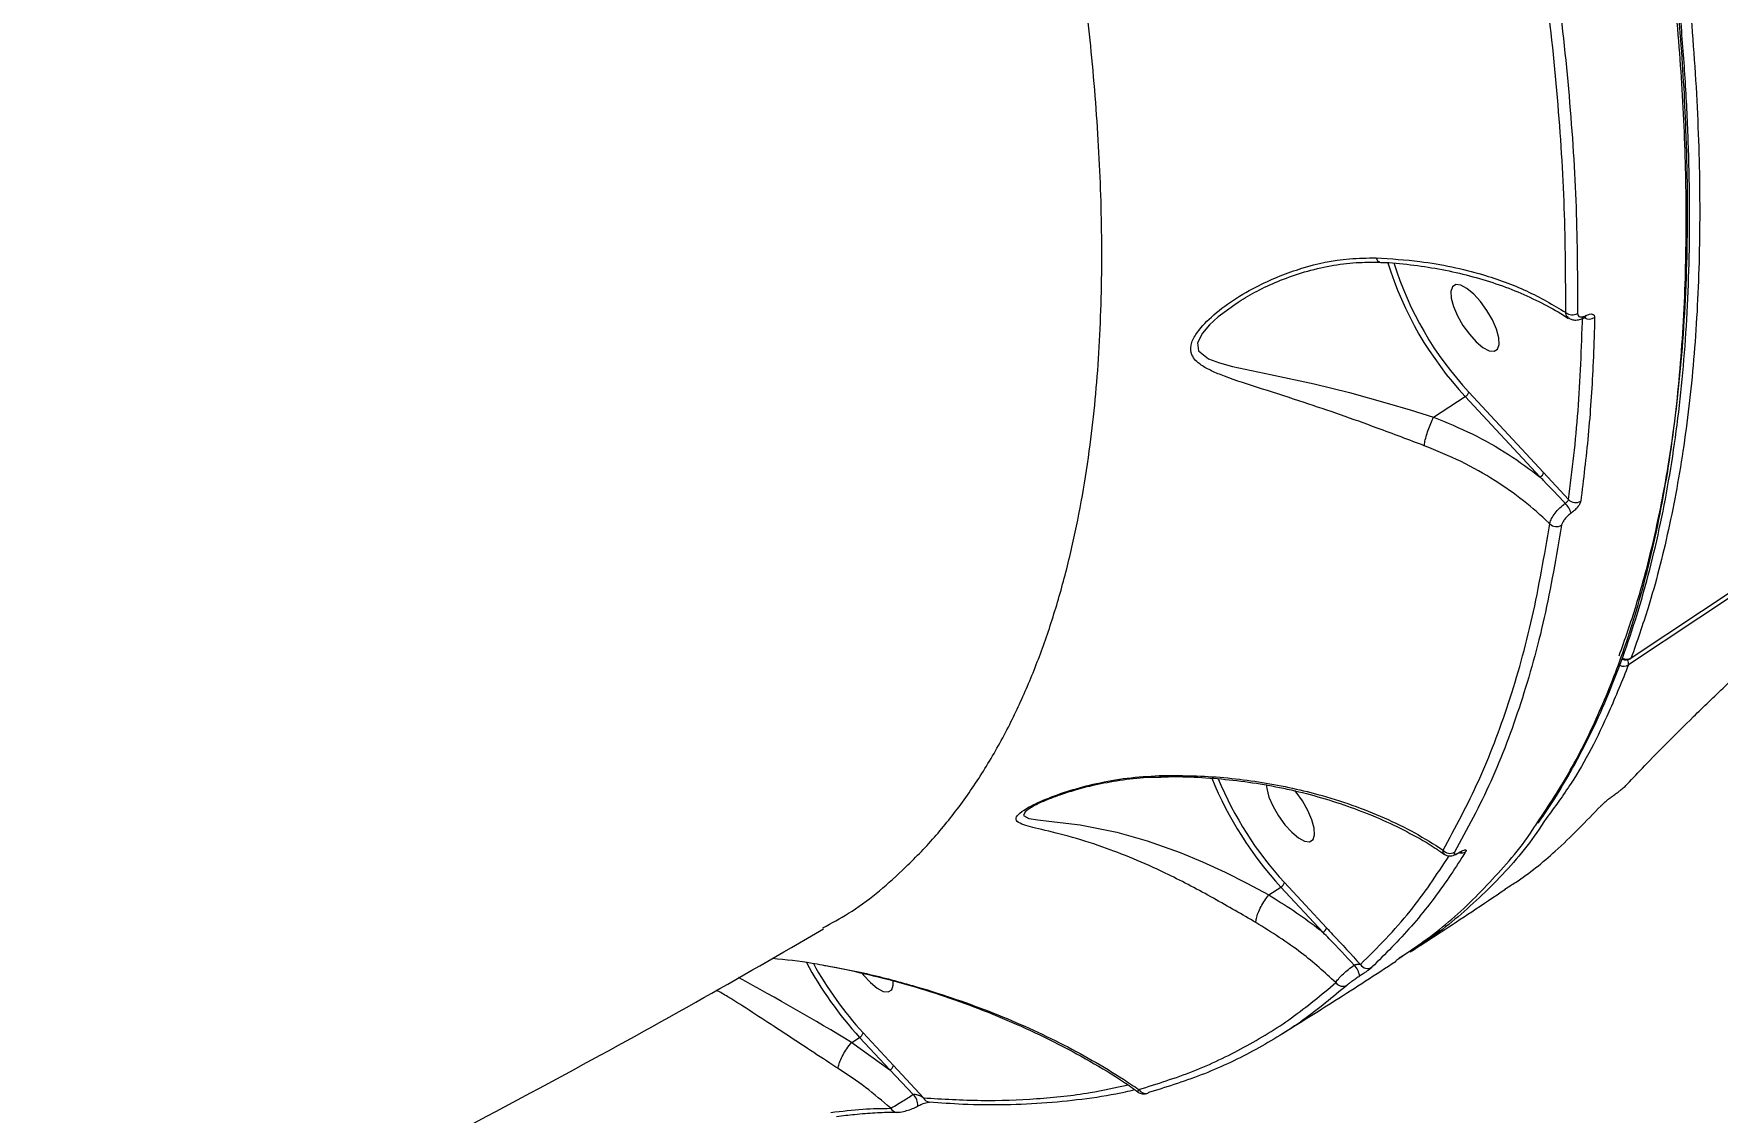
# Model space of a CAD drawing. Header units: millimetres. Extents: x -4688 to 6829, y -6350 to 4771.
# Drawn here: x 2204.8 to 2400.1, y 28.7 to 153.9 of the extents above; entities that cross this region are included whole.
import ezdxf

# ---------------------------------------------------------------- set-up
doc = ezdxf.new("R2010")
doc.units = ezdxf.units.MM
for name, color, linetype in [('DIKOM_ОБЪЕКТ', 7, 'Continuous'), ('DIKOM_РАЗМЕР_ЗОНА', 7, 'Continuous'), ('DIKOM_РАЗМЕР_ОБЪЕКТА', 7, 'Continuous')]:
    doc.layers.add(name, color=color, linetype=linetype)
doc.styles.add('style1', font='arial.ttf', dxfattribs={"width": 0.8})
doc.dimstyles.new('1-50', dxfattribs={"dimtxt": 300, "dimasz": 200, "dimexe": 100, "dimexo": 0, "dimgap": 100, "dimtad": 1, "dimtxsty": 'style1', "dimcen": 200, "dimclrd": 7, "dimclre": 7, "dimclrt": 7, "dimadec": 1, "dimazin": 2, "dimtfac": 1, "dimtmove": 0, "dimatfit": 2, "dimfxl": 0, "dimlwd": 25, "dimlwe": 18, "dimarcsym": 0})

# ---------------------------------------------------------------- blocks, each defined once
blk = doc.blocks.new('*D9')
at = {"layer": 'Defpoints', "color": 0, "transparency": 16777216}
for p in [(2285.35, 2926.08), (233.68, -3329.73), (5655.58, -3329.73)]:
    blk.add_point(p, dxfattribs=at)
at = {"layer": 'DIKOM_РАЗМЕР_ОБЪЕКТА', "color": 7, "lineweight": 18, "transparency": 16777216}
for p, q in [((2285.35, 2926.08), (5755.58, 2926.08)), ((233.68, -3329.73), (5755.58, -3329.73))]:
    blk.add_line(p, q, dxfattribs=at)
at = {"layer": 'DIKOM_РАЗМЕР_ОБЪЕКТА', "color": 7, "lineweight": 25, "transparency": 16777216}
blk.add_line((5655.58, 2726.08), (5655.58, -3129.73), dxfattribs=at)
at = {"layer": 'DIKOM_РАЗМЕР_ОБЪЕКТА', "color": 7, "transparency": 16777216}
for points in [[(5622.24, 2726.08), (5688.91, 2726.08), (5655.58, 2926.08)], [(5622.24, -3129.73), (5688.91, -3129.73), (5655.58, -3329.73)]]:
    blk.add_solid(points, dxfattribs=at)
at = {"layer": 'DIKOM_РАЗМЕР_ОБЪЕКТА', "color": 7, "transparency": 16777216, "insert": (5402.4, -130.27), "char_height": 300, "attachment_point": 5, "rotation": 90, "style": 'style1'}
blk.add_mtext('6250', dxfattribs=at)
blk = doc.blocks.new('*D10')
at = {"layer": 'Defpoints', "color": 0, "transparency": 16777216}
for p in [(2960.09, 4770.95), (741.18, -5330.34), (6729.08, -5330.34)]:
    blk.add_point(p, dxfattribs=at)
at = {"layer": 'DIKOM_РАЗМЕР_ЗОНА', "color": 7, "lineweight": 18, "transparency": 16777216}
for p, q in [((2960.09, 4770.95), (6829.08, 4770.95)), ((741.18, -5330.34), (6829.08, -5330.34))]:
    blk.add_line(p, q, dxfattribs=at)
at = {"layer": 'DIKOM_РАЗМЕР_ЗОНА', "color": 7, "lineweight": 25, "transparency": 16777216}
blk.add_line((6729.08, 4570.95), (6729.08, -5130.34), dxfattribs=at)
at = {"layer": 'DIKOM_РАЗМЕР_ЗОНА', "color": 7, "transparency": 16777216}
for points in [[(6695.74, 4570.95), (6762.41, 4570.95), (6729.08, 4770.95)], [(6695.74, -5130.34), (6762.41, -5130.34), (6729.08, -5330.34)]]:
    blk.add_solid(points, dxfattribs=at)
at = {"layer": 'DIKOM_РАЗМЕР_ЗОНА', "color": 7, "transparency": 16777216, "insert": (6475.9, -93.77), "char_height": 300, "attachment_point": 5, "rotation": 90, "style": 'style1'}
blk.add_mtext('10100', dxfattribs=at)
blk = doc.blocks.new('*D11')
at = {"layer": 'Defpoints', "color": 0, "transparency": 16777216}
for p in [(3703.08, 2652.76), (-3188.42, -47.63), (-3188.42, -4921.77)]:
    blk.add_point(p, dxfattribs=at)
at = {"layer": 'DIKOM_РАЗМЕР_ОБЪЕКТА', "color": 7, "lineweight": 18, "transparency": 16777216}
for p, q in [((3703.08, 2652.76), (3703.08, -5021.77)), ((-3188.42, -47.63), (-3188.42, -5021.77))]:
    blk.add_line(p, q, dxfattribs=at)
at = {"layer": 'DIKOM_РАЗМЕР_ОБЪЕКТА', "color": 7, "lineweight": 25, "transparency": 16777216}
blk.add_line((3503.08, -4921.77), (-2988.42, -4921.77), dxfattribs=at)
at = {"layer": 'DIKOM_РАЗМЕР_ОБЪЕКТА', "color": 7, "transparency": 16777216}
for points in [[(-2988.42, -4888.44), (-2988.42, -4955.11), (-3188.42, -4921.77)], [(3503.08, -4888.44), (3503.08, -4955.11), (3703.08, -4921.77)]]:
    blk.add_solid(points, dxfattribs=at)
at = {"layer": 'DIKOM_РАЗМЕР_ОБЪЕКТА', "color": 7, "transparency": 16777216, "insert": (4.08, -4668.6), "char_height": 300, "attachment_point": 5, "style": 'style1'}
blk.add_mtext('6900', dxfattribs=at)
blk = doc.blocks.new('*D12')
at = {"layer": 'Defpoints', "color": 0, "transparency": 16777216}
for p in [(4937.72, 2926.08), (-4688.42, -671.13), (4937.72, -6249.77)]:
    blk.add_point(p, dxfattribs=at)
at = {"layer": 'DIKOM_РАЗМЕР_ЗОНА', "color": 7, "lineweight": 18, "transparency": 16777216}
for p, q in [((4937.72, 2926.08), (4937.72, -6349.77)), ((-4688.42, -671.13), (-4688.42, -6349.77))]:
    blk.add_line(p, q, dxfattribs=at)
at = {"layer": 'DIKOM_РАЗМЕР_ЗОНА', "color": 7, "lineweight": 25, "transparency": 16777216}
blk.add_line((-4488.42, -6249.77), (4737.72, -6249.77), dxfattribs=at)
at = {"layer": 'DIKOM_РАЗМЕР_ЗОНА', "color": 7, "transparency": 16777216}
for points in [[(-4488.42, -6216.44), (-4488.42, -6283.11), (-4688.42, -6249.77)], [(4737.72, -6216.44), (4737.72, -6283.11), (4937.72, -6249.77)]]:
    blk.add_solid(points, dxfattribs=at)
at = {"layer": 'DIKOM_РАЗМЕР_ЗОНА', "color": 7, "transparency": 16777216, "insert": (124.65, -5996.6), "char_height": 300, "attachment_point": 5, "style": 'style1'}
blk.add_mtext('9650', dxfattribs=at)

msp = doc.modelspace()

# ---------------------------------------------------------------- linework, layer by layer
at = {"layer": 'DIKOM_ОБЪЕКТ', "color": 7, "linetype": 'Continuous', "lineweight": 15}
for p, q in [((2384.756, 120.931), (2384.746, 120.926)), ((2367.217, 109.358), (2370.896, 111.748)), ((2379.574, 102.42), (2370.896, 111.748)), ((2371.307, 112.272), (2379.984, 102.945)), ((2379.984, 102.945), (2382.885, 99.807)), ((2320.434, 64.019), (2320.33, 63.945)), ((2348.104, 53.945), (2349.496, 54.849)), ((2354.398, 49.58), (2349.496, 54.849)), ((2349.906, 55.374), (2354.809, 50.104)), ((2348.101, 53.942), (2348.104, 53.945)), ((2299.706, 36.817), (2300.617, 37.409)), ((2304.136, 33.627), (2300.617, 37.409)), ((2301.028, 37.934), (2304.547, 34.151)), ((2299.703, 36.815), (2299.706, 36.817)), ((2299.706, 36.817), (2304.136, 33.627)), ((2306.849, 30.789), (2304.136, 33.627)), ((2304.547, 34.151), (2308.028, 30.389)), ((2307.401, 29.454), (2307.393, 29.451))]:
    msp.add_line(p, q, dxfattribs=at)
at = {"layer": 'DIKOM_ОБЪЕКТ', "color": 7, "linetype": 'Continuous', "lineweight": 15, "flags": 128}
for points in [[(2390.139, 81.434), (2406.455, 92.264), (2422.545, 103.369), (2438.403, 114.745), (2454.023, 126.388), (2469.403, 138.295), (2484.537, 150.463), (2499.419, 162.887), (2514.047, 175.564), (2528.415, 188.491), (2542.52, 201.662), (2556.356, 215.075), (2569.92, 228.725), (2583.207, 242.608), (2596.214, 256.72), (2608.936, 271.056), (2621.37, 285.613)], [(2621.061, 284.792), (2608.627, 270.235), (2595.905, 255.899), (2582.898, 241.787), (2569.611, 227.904), (2556.047, 214.254), (2542.211, 200.841), (2528.107, 187.669), (2513.738, 174.743), (2499.111, 162.066), (2484.228, 149.641), (2469.094, 137.474), (2453.715, 125.567), (2438.094, 113.924), (2422.236, 102.548), (2406.147, 91.443), (2389.83, 80.613)], [(2370.371, 124.674), (2369.794, 124.741), (2369.398, 124.494), (2369.213, 123.954), (2369.254, 123.164), (2369.52, 122.19), (2369.987, 121.109), (2370.618, 120.008), (2371.363, 118.979), (2372.16, 118.102), (2372.945, 117.451), (2373.654, 117.077), (2374.231, 117.011), (2374.628, 117.258), (2374.813, 117.798), (2374.771, 118.587), (2374.506, 119.562), (2374.038, 120.643), (2373.407, 121.743), (2372.663, 122.773), (2371.866, 123.649), (2371.081, 124.3), (2370.371, 124.674)], [(2344.42, 122.589), (2342.219, 121.01), (2341.22, 120.097), (2340.39, 119.129), (2339.84, 118.004), (2339.958, 117.065), (2341.085, 116.144), (2342.374, 115.656), (2343.872, 115.253), (2348.307, 114.306), (2353.351, 113.217), (2357.46, 112.21), (2361.82, 111.005), (2364.499, 110.202), (2367.21, 109.353), (2367.212, 109.353), (2367.212, 109.353)], [(2390.078, 81.353), (2390.098, 81.368), (2390.139, 81.434)], [(2347.803, 66.728), (2347.854, 66.266), (2348.119, 65.291), (2348.587, 64.21), (2349.218, 63.11), (2349.962, 62.08), (2350.759, 61.204), (2351.544, 60.552), (2352.254, 60.178), (2352.83, 60.112), (2353.227, 60.359), (2353.412, 60.899), (2353.37, 61.688), (2353.105, 62.663), (2352.638, 63.744), (2352.006, 64.844), (2351.262, 65.874), (2351.116, 66.051)], [(2320.33, 63.945), (2319.826, 63.588), (2319.643, 63.14), (2320.258, 62.82), (2321.287, 62.65), (2322.585, 62.505), (2326.197, 62.048), (2330.456, 61.205), (2333.992, 60.218), (2337.826, 58.857), (2340.389, 57.788), (2343.039, 56.559), (2345.565, 55.289), (2348.1, 53.943), (2348.101, 53.942), (2348.101, 53.942)], [(2370.28, 58.915), (2370.236, 58.871), (2370.2, 58.847)], [(2300.939, 44.823), (2301.084, 44.64), (2301.88, 43.764), (2302.666, 43.113), (2303.375, 42.739), (2303.952, 42.672), (2304.348, 42.919), (2304.533, 43.459), (2304.535, 43.917)], [(2334.276, 31.037), (2334.119, 30.959), (2334.051, 30.937)], [(2304.885, 28.723), (2304.912, 28.722), (2304.945, 28.72)]]:
    msp.add_lwpolyline(points, dxfattribs=at)
at = {"layer": 'DIKOM_ОБЪЕКТ', "color": 7, "linetype": 'Continuous', "lineweight": 15}
for centre, radius, start, end in [((2400.457, 139.24), 40.369, 197.22215, 222.92282), ((2399.81, 138.839), 38.965, 197.25691, 222.98633), ((2383.303, 122.388), 1.158, 229.33854, 301.80182), ((2384.585, 121.195), 0.315, 302.97316, 354.22873), ((2385.283, 121.918), 1.169, 239.2193, 301.54897), ((2370.455, 112.516), 0.886, 299.86291, 344.03783), ((2379.133, 103.188), 0.886, 299.86311, 344.03717), ((2383.7, 100.567), 1.115, 222.98527, 301.27013), ((2380.395, 97.353), 2.909, 17.35988, 44.08847), ((2381.479, 97.782), 1.115, 225.23926, 301.08525), ((2389.283, 81.501), 1.043, 242.74137, 301.61059), ((2389.533, 82.191), 1, 241.89881, 303.05726), ((2389.591, 82.326), 1.046, 241.73796, 301.59764), ((2388.87, 80.755), 0.97, 351.6125, 28.00321), ((2380.582, 83.429), 42.227, 202.18046, 222.59504), ((2380.289, 83.242), 41.228, 202.56888, 222.52875), ((2369.13, 59.789), 1.036, 218.37029, 300.19724), ((2370.418, 59.768), 0.967, 258.77081, 301.66295), ((2349.055, 55.617), 0.886, 299.86291, 344.03783), ((2353.957, 50.348), 0.886, 299.86311, 344.03717), ((2332.651, 66.645), 43.369, 208.26147, 222.38516), ((2331.965, 66.187), 41.897, 208.83119, 222.40351), ((2356.303, 44.153), 2.363, 8.75261, 43.99652), ((2359.567, 46.401), 0.994, 212.72005, 300.12488), ((2124.499, -253.129), 338.768, 58.85679, 61.41381), ((2356.683, 44.325), 0.988, 214.92534, 300.11962), ((2300.176, 38.178), 0.886, 299.86291, 344.03783), ((2303.695, 34.395), 0.886, 299.86311, 344.03717), ((2333.822, 31.846), 0.938, 211.52837, 284.16726), ((2305.412, 29.414), 1.989, 1.16576, 43.73952), ((2308.815, 30.769), 0.874, 205.77565, 263.32125), ((2304.982, 29.565), 0.847, 207.38317, 263.42461)]:
    msp.add_arc(centre, radius, start, end, dxfattribs=at)
for points, knots in [([(2065.159, 707.258), (2067.922, 705.148), (2074.189, 700.363), (2084.092, 692.353), (2094.849, 683.244), (2105.731, 673.586), (2116.709, 663.411), (2126.866, 653.593), (2136.149, 644.298), (2144.552, 635.634), (2152.957, 626.714), (2162.173, 616.657), (2172.188, 605.379), (2182.978, 592.803), (2194.195, 579.275), (2205.797, 564.775), (2217.319, 549.823), (2228.279, 535.089), (2237.816, 521.834), (2247.111, 508.532), (2256.17, 495.188), (2265.773, 480.569), (2275.597, 465.106), (2285.578, 448.815), (2295.296, 432.314), (2304.358, 416.318), (2312.09, 402.146), (2319.49, 388.11), (2326.567, 374.209), (2333.902, 359.195), (2340.928, 344.174), (2347.622, 329.188), (2353.976, 314.244), (2359.971, 299.375), (2365.588, 284.611), (2370.746, 270.168), (2375.442, 256.08), (2379.682, 242.364), (2383.517, 228.852), (2386.931, 215.585), (2389.67, 203.648), (2391.836, 193.014), (2393.534, 183.604), (2394.969, 174.402), (2396.335, 163.915), (2397.449, 152.325), (2398.094, 139.847), (2398.129, 127.936), (2397.544, 116.619), (2396.349, 106.029), (2394.551, 96.207), (2392.461, 88.059), (2390.811, 83.351), (2390.139, 81.434)], [0, 0, 0, 0, 0.01565135, 0.0355059, 0.0554529, 0.07543466, 0.09557982, 0.11576078, 0.13106488, 0.14636898, 0.16173613, 0.17710328, 0.19695782, 0.21690481, 0.23688655, 0.25958779, 0.28234031, 0.30273353, 0.3231639, 0.33855269, 0.35840723, 0.37835422, 0.39833597, 0.4210372, 0.44378972, 0.46418295, 0.48461332, 0.50000211, 0.51985665, 0.53980363, 0.55978537, 0.57994651, 0.60014354, 0.6204631, 0.64093869, 0.66145188, 0.68130639, 0.70125336, 0.72123508, 0.74139619, 0.7615932, 0.7768893, 0.7921854, 0.80754445, 0.8229035, 0.84598044, 0.86905737, 0.89218818, 0.9154833, 0.93883384, 0.96156589, 0.98434943, 1, 1, 1, 1]), ([(2379.072, 62.042), (2380.363, 63.982), (2382.991, 67.935), (2386.329, 74.648), (2389.504, 82.6), (2392.279, 91.955), (2394.42, 102.54), (2395.799, 113.509), (2396.48, 124.349), (2396.586, 135.411), (2396.185, 146.501), (2395.229, 158.837), (2393.596, 172.516), (2391.227, 187.164), (2388.322, 201.779), (2385.084, 215.764), (2381.464, 229.64), (2377.563, 243.214), (2372.812, 258.416), (2367.058, 275.326), (2360.353, 293.419), (2353.303, 311.118), (2346.253, 327.756), (2338.989, 343.996), (2331.644, 359.642), (2323.296, 376.644), (2313.843, 394.996), (2303.517, 414.052), (2293.129, 432.362), (2283.117, 449.29), (2273.121, 465.554), (2263.285, 480.988), (2253.118, 496.434), (2246.145, 506.569), (2242.566, 511.772)], [0, 0, 0, 0, 0.02805232, 0.05714881, 0.08551003, 0.1216081, 0.15781418, 0.18998104, 0.22222425, 0.25126461, 0.2803611, 0.30872232, 0.34351947, 0.37841333, 0.40939526, 0.44044537, 0.46839108, 0.49638679, 0.52366462, 0.55976278, 0.59596893, 0.62813587, 0.66037915, 0.68941958, 0.71851614, 0.74687742, 0.78297558, 0.81918173, 0.85134868, 0.88359196, 0.9126324, 0.94172896, 0.97009024, 1, 1, 1, 1]), ([(2379.319, 62.251), (2379.562, 62.582), (2380.686, 64.111), (2382.506, 67.095), (2384.776, 71.213), (2386.85, 75.612), (2388.747, 80.268), (2390.455, 85.176), (2391.969, 90.315), (2393.282, 95.666), (2394.393, 101.221), (2395.303, 106.983), (2396.013, 112.954), (2396.524, 119.134), (2396.837, 125.525), (2396.951, 132.128), (2396.867, 138.945), (2396.584, 145.98), (2396.102, 153.234), (2395.422, 160.693), (2394.546, 168.325), (2393.477, 176.104), (2392.217, 184.018), (2390.766, 192.073), (2389.124, 200.27), (2387.291, 208.61), (2385.268, 217.091), (2383.055, 225.715), (2380.652, 234.48), (2378.058, 243.388), (2375.274, 252.438), (2372.301, 261.622), (2369.149, 270.913), (2365.826, 280.283), (2362.339, 289.714), (2358.69, 299.202), (2354.879, 308.748), (2350.906, 318.351), (2346.771, 328.012), (2342.475, 337.731), (2338.017, 347.508), (2333.398, 357.341), (2328.616, 367.232), (2323.675, 377.176), (2318.585, 387.149), (2313.363, 397.12), (2308.021, 407.064), (2302.565, 416.973), (2296.994, 426.847), (2291.307, 436.689), (2285.504, 446.497), (2279.587, 456.272), (2273.554, 466.013), (2267.41, 475.721), (2261.141, 485.388), (2256.66, 492.204), (2254.245, 495.774), (2253.985, 496.157)], [0, 0, 0, 0, 0.0051156, 0.0236729, 0.0422981, 0.0610117, 0.0798327, 0.0987535, 0.1176548, 0.1364509, 0.1551746, 0.1738456, 0.1924836, 0.2111086, 0.2297407, 0.2483938, 0.2670881, 0.2858445, 0.3046837, 0.3236212, 0.3425535, 0.3613544, 0.3800942, 0.398788, 0.417451, 0.4360984, 0.4547453, 0.4734041, 0.4920877, 0.5108112, 0.5295899, 0.5484387, 0.5673105, 0.5861218, 0.6048685, 0.6235655, 0.6422281, 0.6608711, 0.6795098, 0.6981575, 0.7168259, 0.7355301, 0.7542849, 0.7731055, 0.7919756, 0.8108076, 0.8295662, 0.8482715, 0.8669386, 0.8855823, 0.9042175, 0.9228591, 0.9415171, 0.9602064, 0.978942, 0.9977386, 1, 1, 1, 1]), ([(2388.752, 81.684), (2389.422, 83.596), (2390.942, 87.93), (2392.859, 95.24), (2394.702, 104.579), (2396.081, 115.67), (2396.771, 128.713), (2396.646, 141.517), (2395.915, 153.827), (2394.786, 165.301), (2393.21, 177.054), (2390.973, 190.471), (2387.852, 205.848), (2383.635, 223.309), (2379.028, 239.908), (2374.241, 255.454), (2369.517, 269.644), (2364.433, 283.895), (2359.005, 298.205), (2353.177, 312.723), (2346.91, 327.53), (2340.219, 342.572), (2333.091, 357.862), (2325.582, 373.264), (2317.796, 388.57), (2309.778, 403.712), (2301.538, 418.699), (2292.991, 433.688), (2284.084, 448.757), (2274.851, 463.852), (2265.254, 478.954), (2258.394, 489.524), (2254.668, 495.007), (2254.308, 495.537)], [0, 0, 0, 0, 0.0243364, 0.0551612, 0.085986, 0.1278079, 0.1696629, 0.2114847, 0.2434323, 0.2753799, 0.3062047, 0.3370296, 0.3788514, 0.4207064, 0.4625283, 0.4944759, 0.5264235, 0.5572484, 0.5880732, 0.6191122, 0.6501511, 0.6818654, 0.7135797, 0.7455273, 0.777475, 0.8082998, 0.8391247, 0.8701637, 0.9012026, 0.9329169, 0.9646312, 0.9965789, 1, 1, 1, 1]), ([(2296.375, 50.116), (2297.375, 50.658), (2300.703, 52.46), (2304.881, 55.994), (2309.142, 60.321), (2312.407, 64.371), (2315.393, 68.816), (2318.01, 73.519), (2320.28, 78.424), (2322.232, 83.496), (2323.935, 88.887), (2325.356, 94.476), (2326.51, 100.23), (2327.625, 107.521), (2328.497, 116.729), (2328.827, 127.838), (2328.53, 139.286), (2327.691, 150.641), (2326.357, 162.152), (2324.603, 173.612), (2322.249, 186.192), (2319.192, 199.957), (2315.386, 214.7), (2311.093, 229.466), (2306.514, 243.745), (2301.59, 257.894), (2296.438, 271.695), (2290.528, 286.561), (2283.777, 302.511), (2276.231, 319.242), (2268.388, 335.675), (2260.552, 351.282), (2252.557, 366.487), (2244.554, 381.085), (2236.314, 395.519), (2227.886, 409.771), (2222.036, 419.213), (2219.108, 423.939)], [0, 0, 0, 0, 0.0161227, 0.0536216, 0.077189, 0.1007564, 0.124446, 0.1481356, 0.1697179, 0.1913002, 0.2129761, 0.234652, 0.2550148, 0.2753971, 0.3102651, 0.3452314, 0.3774258, 0.4096975, 0.4391835, 0.4687287, 0.4973169, 0.5322421, 0.5672656, 0.5995124, 0.6318364, 0.6613697, 0.6909621, 0.7195956, 0.7546079, 0.7897186, 0.822045, 0.8544487, 0.8840543, 0.9137189, 0.942422, 0.971184, 1, 1, 1, 1]), ([(2382.549, 121.509), (2382.537, 125.513), (2382.514, 133.529), (2381.681, 146.376), (2380.249, 159.827), (2378.529, 171.594), (2377.207, 178.924), (2376.758, 181.412)], [0, 0, 0, 0, 0.2200461, 0.4406213, 0.6628108, 0.8855451, 1, 1, 1, 1]), ([(2378.108, 181.446), (2378.558, 178.952), (2379.872, 171.664), (2381.587, 159.957), (2383.027, 146.52), (2383.875, 133.581), (2383.9, 125.466), (2383.913, 121.404)], [0, 0, 0, 0, 0.1144542, 0.3345003, 0.5550756, 0.7772654, 1, 1, 1, 1]), ([(2366.14, 106.052), (2365.242, 106.39), (2363.426, 107.074), (2360.147, 108.301), (2356.344, 109.672), (2351.834, 111.202), (2347.228, 112.669), (2343.71, 113.79), (2341.459, 114.708), (2340.066, 115.457), (2339.1, 116.404), (2338.97, 117.675), (2339.676, 119.219), (2341.4, 121.069), (2343.964, 122.999), (2347.455, 125.01), (2351.929, 126.8), (2356.565, 127.805), (2359.51, 127.837), (2360.55, 127.848)], [0, 0, 0, 0, 0.04433594, 0.08958868, 0.15995336, 0.23246567, 0.32249869, 0.41521075, 0.45036042, 0.48592816, 0.532942, 0.56642494, 0.59980518, 0.65309804, 0.71026446, 0.76866642, 0.85787682, 0.9497899, 1, 1, 1, 1]), ([(2344.407, 122.605), (2344.57, 122.718), (2345.376, 123.277), (2347.057, 124.19), (2349.506, 125.307), (2352.271, 126.275), (2355.205, 126.969), (2358.12, 127.36), (2360.034, 127.342), (2360.935, 127.334)], [0, 0, 0, 0, 0.0364522, 0.1798849, 0.3347794, 0.5028699, 0.6805175, 0.8496287, 1, 1, 1, 1]), ([(2360.55, 127.848), (2362.257, 127.741), (2365.266, 127.553), (2369.365, 126.837), (2373.567, 125.778), (2378.151, 124.12), (2381.072, 122.386), (2382.549, 121.509)], [0, 0, 0, 0, 0.2022624, 0.3564052, 0.5119926, 0.7532487, 1, 1, 1, 1]), ([(2360.55, 127.848), (2360.557, 127.831), (2360.62, 127.658), (2360.745, 127.424), (2360.88, 127.406), (2360.938, 127.398)], [0, 0, 0, 0, 0.0597441, 0.5992281, 1, 1, 1, 1]), ([(2360.934, 127.333), (2361.154, 127.327), (2362.517, 127.291), (2364.96, 127.023), (2368.243, 126.521), (2371.426, 125.797), (2374.485, 124.878), (2377.394, 123.77), (2380.091, 122.467), (2381.905, 121.471), (2382.739, 120.87), (2382.825, 120.809)], [0, 0, 0, 0, 0.02557553, 0.15834608, 0.29287511, 0.42905839, 0.56665167, 0.7052968, 0.84456327, 0.98398742, 1, 1, 1, 1]), ([(2382.899, 120.913), (2382.834, 120.949), (2382.631, 121.061), (2382.582, 121.328), (2382.549, 121.509)], [0, 0, 0, 0, 0.3217332, 1, 1, 1, 1]), ([(2383.913, 121.404), (2383.925, 121.309), (2383.95, 121.12), (2384.159, 120.983), (2384.467, 120.983), (2384.736, 121.079), (2384.881, 121.155), (2384.898, 121.163)], [0, 0, 0, 0, 0.2486747, 0.49752, 0.7389377, 0.9703205, 1, 1, 1, 1]), ([(2384.898, 121.163), (2385.043, 121.228), (2385.324, 121.352), (2385.647, 121.344), (2385.859, 121.208), (2385.883, 121.017), (2385.894, 120.921)], [0, 0, 0, 0, 0.2592201, 0.5021627, 0.7511322, 1, 1, 1, 1]), ([(2382.885, 99.807), (2383.296, 103.191), (2384.121, 109.967), (2384.37, 117.362), (2384.495, 121.063)], [0, 0, 0, 0, 0.49945, 1, 1, 1, 1]), ([(2382.918, 120.882), (2383.024, 120.814), (2383.274, 120.654), (2383.76, 120.617), (2384.264, 120.692), (2384.594, 120.866), (2384.748, 120.947)], [0, 0, 0, 0, 0.1915644, 0.4511907, 0.7437231, 1, 1, 1, 1]), ([(2385.894, 120.921), (2385.886, 120.541), (2385.844, 118.637), (2385.669, 114.012), (2385.219, 107.199), (2384.593, 102.143), (2384.279, 99.614)], [0, 0, 0, 0, 0.05076928, 0.25385503, 0.62669906, 1, 1, 1, 1]), ([(2384.746, 120.923), (2384.769, 120.936), (2384.831, 120.97), (2384.893, 120.988), (2384.892, 120.988), (2384.892, 120.988)], [0, 0, 0, 0, 0.2648365, 0.7119698, 1, 1, 1, 1]), ([(2394.226, 71.501), (2395.245, 72.518), (2397.299, 74.567), (2400.53, 77.685), (2403.567, 80.557), (2406.309, 83.106), (2409.222, 85.768), (2412.254, 88.488), (2415.368, 91.23), (2418.557, 93.985), (2421.845, 96.767), (2425.164, 99.514), (2428.475, 102.192), (2431.769, 104.791), (2435.079, 107.341), (2437.256, 108.958), (2438.348, 109.769)], [0, 0, 0, 0, 0.10012, 0.2018927, 0.2670866, 0.3327346, 0.3998168, 0.4673953, 0.5327955, 0.5986549, 0.6659611, 0.7337666, 0.7991438, 0.8649761, 0.9322411, 1, 1, 1, 1]), ([(2366.14, 106.052), (2366.142, 106.077), (2366.15, 106.186), (2366.194, 106.496), (2366.33, 107.075), (2366.576, 107.854), (2366.883, 108.661), (2367.103, 109.122), (2367.212, 109.353)], [0, 0, 0, 0, 0.0350348, 0.1552513, 0.3664391, 0.5776263, 0.7888131, 1, 1, 1, 1]), ([(2367.212, 109.353), (2367.213, 109.354), (2367.214, 109.356), (2367.216, 109.357), (2367.217, 109.358)], [0, 0, 0, 0, 0.6732363, 1, 1, 1, 1]), ([(2367.217, 109.358), (2368.723, 108.74), (2371.757, 107.497), (2375.905, 105.153), (2378.377, 103.312), (2379.574, 102.42)], [0, 0, 0, 0, 0.3372109, 0.6791337, 1, 1, 1, 1]), ([(2380.694, 96.99), (2380.658, 97.025), (2379.694, 97.959), (2377.67, 99.719), (2374.27, 102.115), (2370.442, 104.302), (2367.581, 105.466), (2366.14, 106.052)], [0, 0, 0, 0, 0.0088992, 0.2417853, 0.4772795, 0.7368246, 1, 1, 1, 1]), ([(2382.484, 99.377), (2381.65, 100.26), (2380.686, 101.281), (2379.706, 102.285), (2379.574, 102.42)], [0, 0, 0, 0, 0.8649481, 1, 1, 1, 1]), ([(2382.484, 99.377), (2382.53, 99.41), (2382.621, 99.476), (2382.742, 99.59), (2382.834, 99.7), (2382.874, 99.77), (2382.883, 99.801), (2382.885, 99.807)], [0, 0, 0, 0, 0.2369058, 0.4744032, 0.7125534, 0.9510407, 1, 1, 1, 1]), ([(2380.694, 96.99), (2380.698, 97.02), (2380.724, 97.199), (2380.878, 97.598), (2381.28, 98.211), (2381.835, 98.843), (2382.268, 99.199), (2382.484, 99.377)], [0, 0, 0, 0, 0.0479814, 0.2861611, 0.5242711, 0.7620832, 1, 1, 1, 1]), ([(2383.171, 98.221), (2383.038, 98.117), (2382.772, 97.909), (2382.428, 97.54), (2382.176, 97.182), (2382.077, 96.949), (2382.058, 96.845), (2382.055, 96.827)], [0, 0, 0, 0, 0.2376974, 0.4754976, 0.7137247, 0.9520118, 1, 1, 1, 1]), ([(2384.279, 99.614), (2384.276, 99.596), (2384.258, 99.49), (2384.16, 99.257), (2383.91, 98.899), (2383.569, 98.532), (2383.304, 98.325), (2383.171, 98.221)], [0, 0, 0, 0, 0.0489193, 0.2870857, 0.5249643, 0.7625368, 1, 1, 1, 1]), ([(2368.318, 59.146), (2369.745, 61.772), (2372.605, 67.032), (2376.011, 76.106), (2378.818, 85.979), (2380.068, 93.316), (2380.694, 96.99)], [0, 0, 0, 0, 0.2482505, 0.4971902, 0.7482387, 1, 1, 1, 1]), ([(2382.055, 96.827), (2381.438, 93.195), (2380.201, 85.92), (2377.415, 76.054), (2373.998, 66.899), (2371.102, 61.564), (2369.651, 58.893)], [0, 0, 0, 0, 0.2482503, 0.4971899, 0.7482385, 1, 1, 1, 1]), ([(2389.83, 80.613), (2389.088, 78.784), (2387.108, 73.905), (2383.999, 67.86), (2381.274, 64.143), (2380.294, 62.807)], [0, 0, 0, 0, 0.27741424, 0.74021112, 1, 1, 1, 1]), ([(2389.691, 66.794), (2390.329, 67.477), (2391.613, 68.853), (2393.351, 70.614), (2394.226, 71.501)], [0, 0, 0, 0, 0.4964926, 1, 1, 1, 1]), ([(2346.601, 50.724), (2346.502, 50.781), (2345.619, 51.292), (2343.88, 52.303), (2341.331, 53.747), (2338.705, 55.165), (2335.674, 56.688), (2332.314, 58.201), (2328.493, 59.66), (2324.701, 60.818), (2321.876, 61.482), (2320.129, 61.918), (2319.148, 62.245), (2318.647, 62.654), (2318.922, 63.249), (2320.07, 64.069), (2322.181, 65.073), (2324.995, 66.078), (2328.179, 66.92), (2331.655, 67.556), (2334.137, 67.701), (2335.385, 67.774)], [0, 0, 0, 0, 0.0056302, 0.050195, 0.0960217, 0.143343, 0.1917784, 0.2623064, 0.3349975, 0.4257397, 0.519189, 0.5587289, 0.5987864, 0.6438233, 0.6799326, 0.7160762, 0.7691291, 0.823202, 0.8784525, 0.9388515, 1, 1, 1, 1]), ([(2320.312, 63.97), (2320.332, 63.985), (2320.42, 64.049), (2320.817, 64.283), (2321.522, 64.633), (2322.569, 65.082), (2323.966, 65.6), (2325.769, 66.175), (2328.076, 66.77), (2330.845, 67.28), (2333.419, 67.594), (2335.026, 67.608), (2335.558, 67.613)], [0, 0, 0, 0, 0.0165892, 0.0704772, 0.1358086, 0.2145965, 0.3091334, 0.4222193, 0.5584847, 0.7313901, 0.9111536, 1, 1, 1, 1]), ([(2335.385, 67.774), (2336.832, 67.783), (2340.773, 67.808), (2347.022, 67.163), (2352.991, 65.899), (2357.784, 64.399), (2361.537, 62.906), (2365.096, 61.176), (2367.241, 59.824), (2368.318, 59.146)], [0, 0, 0, 0, 0.112802, 0.3073762, 0.5062352, 0.6276293, 0.7498295, 0.8744993, 1, 1, 1, 1]), ([(2335.385, 67.774), (2335.396, 67.759), (2335.455, 67.672), (2335.518, 67.667), (2335.569, 67.663)], [0, 0, 0, 0, 0.1778267, 1, 1, 1, 1]), ([(2335.569, 67.622), (2335.965, 67.636), (2337.576, 67.691), (2340.382, 67.578), (2343.991, 67.283), (2347.593, 66.764), (2351.167, 66.04), (2354.681, 65.106), (2358.098, 63.968), (2361.392, 62.632), (2364.506, 61.099), (2366.878, 59.762), (2368.114, 58.886), (2368.466, 58.637)], [0, 0, 0, 0, 0.0306046, 0.1243238, 0.2205918, 0.3195311, 0.4210955, 0.5250479, 0.6309445, 0.738288, 0.8472858, 0.9565478, 1, 1, 1, 1]), ([(2388.14, 65.515), (2388.269, 65.608), (2388.526, 65.791), (2388.942, 66.116), (2389.381, 66.483), (2389.58, 66.683), (2389.691, 66.794)], [0, 0, 0, 0, 0.1849053, 0.368597, 0.6500906, 1, 1, 1, 1]), ([(2386.642, 64.281), (2386.656, 64.297), (2386.744, 64.393), (2386.976, 64.612), (2387.374, 64.944), (2387.768, 65.25), (2388.016, 65.427), (2388.14, 65.515)], [0, 0, 0, 0, 0.0639347, 0.3885906, 0.6455869, 0.8222987, 1, 1, 1, 1]), ([(2380.294, 62.807), (2379.555, 61.712), (2377.323, 58.409), (2372.909, 53.851), (2367.966, 49.516), (2364.533, 47.404), (2363.22, 46.597)], [0, 0, 0, 0, 0.1589274, 0.4795905, 0.8010145, 1, 1, 1, 1]), ([(2375.532, 54.641), (2375.928, 54.886), (2377.982, 56.154), (2381.78, 59.237), (2384.903, 62.477), (2386.642, 64.281)], [0, 0, 0, 0, 0.0956339, 0.4962909, 1, 1, 1, 1]), ([(2362.831, 46.315), (2364.797, 47.647), (2368.818, 50.373), (2374.098, 55.69), (2377.54, 59.619), (2379.028, 61.972), (2379.072, 62.042)], [0, 0, 0, 0, 0.31977429, 0.65435167, 0.98972303, 1, 1, 1, 1]), ([(2370.925, 58.945), (2370.786, 58.72), (2370.088, 57.593), (2368.087, 54.579), (2364.724, 50.165), (2361.62, 47.084), (2360.066, 45.542)], [0, 0, 0, 0, 0.0441427, 0.2207211, 0.6100162, 1, 1, 1, 1]), ([(2368.489, 58.676), (2368.465, 58.684), (2368.319, 58.73), (2368.298, 58.93), (2368.315, 59.115), (2368.318, 59.146)], [0, 0, 0, 0, 0.14371186, 0.86093697, 1, 1, 1, 1]), ([(2368.49, 58.657), (2368.573, 58.606), (2368.748, 58.499), (2369.051, 58.455), (2369.364, 58.479), (2369.725, 58.593), (2370.042, 58.743), (2370.287, 58.901), (2370.328, 58.928)], [0, 0, 0, 0, 0.1303533, 0.2748927, 0.422986, 0.6122494, 0.9350579, 1, 1, 1, 1]), ([(2369.651, 58.893), (2369.619, 58.817), (2369.561, 58.683), (2369.7, 58.655), (2369.933, 58.725), (2370.164, 58.852), (2370.28, 58.915)], [0, 0, 0, 0, 0.3292165, 0.5797724, 0.7886019, 1, 1, 1, 1]), ([(2370.201, 58.845), (2370.246, 58.872), (2370.348, 58.932), (2370.451, 58.978), (2370.467, 58.984), (2370.474, 58.986)], [0, 0, 0, 0, 0.29610466, 0.6777264, 1, 1, 1, 1]), ([(2370.28, 58.915), (2370.402, 58.982), (2370.643, 59.114), (2370.885, 59.186), (2371.007, 59.152), (2370.981, 59.039), (2370.931, 58.955), (2370.925, 58.945)], [0, 0, 0, 0, 0.2147712, 0.4259281, 0.681714, 0.9641494, 1, 1, 1, 1]), ([(2358.731, 45.864), (2360.713, 47.838), (2364.47, 51.582), (2367.562, 56.259), (2369.024, 58.47)], [0, 0, 0, 0, 0.5273791, 1, 1, 1, 1]), ([(2346.601, 50.724), (2346.6, 50.744), (2346.594, 50.878), (2346.644, 51.219), (2346.848, 51.841), (2347.192, 52.573), (2347.627, 53.319), (2347.943, 53.735), (2348.101, 53.942)], [0, 0, 0, 0, 0.0319477, 0.2048554, 0.4036422, 0.6024283, 0.8012141, 1, 1, 1, 1]), ([(2348.104, 53.945), (2350.017, 52.734), (2352.194, 51.355), (2354.16, 49.772), (2354.398, 49.58)], [0, 0, 0, 0, 0.8785802, 1, 1, 1, 1]), ([(2364.509, 47.326), (2366.894, 48.87), (2370.597, 51.268), (2374.247, 53.74), (2375.546, 54.62)], [0, 0, 0, 0, 0.6441791, 1, 1, 1, 1]), ([(1887.486, -87.74), (1888.632, -87.617), (1895.618, -86.865), (1908.427, -85.181), (1925.911, -82.671), (1943.376, -79.82), (1960.818, -76.664), (1978.233, -73.194), (1995.616, -69.413), (2012.962, -65.322), (2030.266, -60.921), (2047.524, -56.21), (2064.732, -51.192), (2081.883, -45.867), (2098.974, -40.236), (2116, -34.301), (2132.957, -28.063), (2149.838, -21.523), (2166.64, -14.684), (2183.358, -7.545), (2199.988, -0.11), (2216.523, 7.619), (2232.961, 15.642), (2249.296, 23.954), (2265.521, 32.561), (2281.253, 41.218), (2291.51, 47.138), (2296.448, 49.988)], [0, 0, 0, 0, 0.0080361, 0.0490173, 0.0900369, 0.1310958, 0.1721949, 0.2133348, 0.2545161, 0.2957394, 0.3370051, 0.3783135, 0.419665, 0.4610596, 0.5024976, 0.5439788, 0.5855032, 0.6270706, 0.6686808, 0.7103335, 0.7520282, 0.7937645, 0.8355418, 0.8773596, 0.9192171, 0.9611136, 1, 1, 1, 1]), ([(2355.873, 43.759), (2354.586, 44.937), (2351.773, 47.513), (2348.42, 49.594), (2346.601, 50.724)], [0, 0, 0, 0, 0.4574472, 1, 1, 1, 1]), ([(2358.003, 45.794), (2357.041, 46.817), (2355.848, 48.087), (2354.634, 49.337), (2354.398, 49.58)], [0, 0, 0, 0, 0.8058733, 1, 1, 1, 1]), ([(2354.809, 50.104), (2355.038, 49.857), (2356.346, 48.447), (2357.653, 47.031), (2358.731, 45.864)], [0, 0, 0, 0, 0.1757249, 1, 1, 1, 1]), ([(2290.522, 46.593), (2292.077, 46.445), (2294.045, 46.257), (2295.9, 45.884), (2296.289, 45.806)], [0, 0, 0, 0, 0.7903784, 1, 1, 1, 1]), ([(2296.289, 45.806), (2297.897, 45.515), (2301.5, 44.862), (2308.02, 43.134), (2315.74, 40.548), (2323.91, 36.89), (2329.537, 33.698), (2332.429, 31.754), (2333.022, 31.355)], [0, 0, 0, 0, 0.1129128, 0.2529156, 0.4820068, 0.7116976, 0.9408611, 1, 1, 1, 1]), ([(2296.439, 45.768), (2296.516, 45.756), (2298.107, 45.505), (2301.153, 44.835), (2305.604, 43.721), (2310.047, 42.359), (2314.482, 40.772), (2318.876, 38.952), (2323.207, 36.917), (2327.356, 34.679), (2330.624, 32.723), (2332.39, 31.464), (2332.952, 31.064)], [0, 0, 0, 0, 0.0053444, 0.1105492, 0.2189642, 0.3318369, 0.4484637, 0.5684601, 0.6923321, 0.8185677, 0.9423162, 1, 1, 1, 1]), ([(2349.643, 37.835), (2351.685, 39.106), (2356.119, 41.867), (2360.503, 44.72), (2362.868, 46.259)], [0, 0, 0, 0, 0.4604128, 1, 1, 1, 1]), ([(2355.873, 43.759), (2355.892, 43.793), (2355.971, 43.94), (2356.233, 44.275), (2356.735, 44.781), (2357.344, 45.311), (2357.782, 45.632), (2358.003, 45.794)], [0, 0, 0, 0, 0.0735157, 0.3198243, 0.5507623, 0.773423, 1, 1, 1, 1]), ([(2358.003, 45.794), (2358.05, 45.814), (2358.105, 45.836), (2358.221, 45.87), (2358.358, 45.896), (2358.536, 45.902), (2358.658, 45.886), (2358.717, 45.868), (2358.731, 45.864)], [0, 0, 0, 0, 0.1599555, 0.1864954, 0.3964504, 0.6399172, 0.9173028, 1, 1, 1, 1]), ([(2360.066, 45.542), (2360.051, 45.527), (2359.981, 45.464), (2359.788, 45.31), (2359.447, 45.06), (2359.05, 44.783), (2358.776, 44.603), (2358.638, 44.512)], [0, 0, 0, 0, 0.07334, 0.3225289, 0.5550505, 0.7773837, 1, 1, 1, 1]), ([(2333.022, 31.355), (2335.146, 32.02), (2339.396, 33.351), (2345.284, 36.175), (2350.842, 39.555), (2354.195, 42.357), (2355.873, 43.759)], [0, 0, 0, 0, 0.248874, 0.4981941, 0.7488692, 1, 1, 1, 1]), ([(2357.179, 43.47), (2355.513, 42.077), (2352.176, 39.287), (2346.628, 35.902), (2340.714, 33.055), (2336.424, 31.71), (2334.276, 31.037)], [0, 0, 0, 0, 0.2488739, 0.4981939, 0.748869, 1, 1, 1, 1]), ([(2358.638, 44.512), (2358.499, 44.421), (2358.221, 44.238), (2357.818, 43.958), (2357.469, 43.705), (2357.269, 43.548), (2357.196, 43.485), (2357.179, 43.47)], [0, 0, 0, 0, 0.2210992, 0.4418507, 0.6744982, 0.9251297, 1, 1, 1, 1]), ([(2298.126, 33.813), (2297.804, 34.018), (2296.516, 34.842), (2294.151, 36.392), (2291.119, 38.404), (2288.15, 40.343), (2285.762, 41.877), (2284.463, 42.628), (2284.033, 42.876)], [0, 0, 0, 0, 0.06782675, 0.27187602, 0.48381175, 0.687164, 0.89646613, 1, 1, 1, 1]), ([(2298.126, 33.813), (2298.128, 33.838), (2298.136, 33.914), (2298.183, 34.172), (2298.34, 34.659), (2298.685, 35.374), (2299.154, 36.144), (2299.512, 36.582), (2299.703, 36.815)], [0, 0, 0, 0, 0.0343183, 0.1061119, 0.3220803, 0.5380478, 0.7540147, 1, 1, 1, 1]), ([(2304.23, 29.175), (2303.279, 30.003), (2301.369, 31.665), (2299.21, 33.095), (2298.126, 33.813)], [0, 0, 0, 0, 0.4978629, 1, 1, 1, 1]), ([(2308.028, 30.389), (2310.278, 30.257), (2314.782, 29.993), (2321.209, 30.237), (2326.901, 30.824), (2330.312, 31.573), (2331.768, 31.892)], [0, 0, 0, 0, 0.2662327, 0.5328285, 0.8005241, 1, 1, 1, 1]), ([(2308.715, 29.93), (2310.016, 29.832), (2313.026, 29.607), (2317.575, 29.579), (2322.38, 29.786), (2327.007, 30.299), (2330.39, 30.824), (2332.183, 31.265), (2332.539, 31.352)], [0, 0, 0, 0, 0.15275393, 0.35331784, 0.55316486, 0.75206738, 0.95079656, 1, 1, 1, 1]), ([(2332.953, 31.065), (2332.929, 31.107), (2332.895, 31.164), (2332.995, 31.314), (2333.022, 31.355)], [0, 0, 0, 0, 0.7250542, 1, 1, 1, 1]), ([(2304.23, 29.175), (2304.421, 29.283), (2304.772, 29.481), (2305.522, 29.942), (2306.221, 30.382), (2306.636, 30.651), (2306.849, 30.789)], [0, 0, 0, 0, 0.3312176, 0.6077962, 0.7983105, 1, 1, 1, 1]), ([(2304.945, 28.731), (2305.005, 28.728), (2305.31, 28.711), (2305.837, 28.823), (2306.566, 29.055), (2307.113, 29.287), (2307.37, 29.443), (2307.435, 29.483)], [0, 0, 0, 0, 0.0842776, 0.4266766, 0.693773, 0.9216289, 1, 1, 1, 1]), ([(2306.849, 30.789), (2306.886, 30.796), (2306.947, 30.808), (2307.084, 30.805), (2307.301, 30.765), (2307.619, 30.644), (2307.866, 30.504), (2308.005, 30.406), (2308.028, 30.389)], [0, 0, 0, 0, 0.0726592, 0.1228186, 0.2789732, 0.5490133, 0.9247093, 1, 1, 1, 1]), ([(2307.401, 29.453), (2307.466, 29.489), (2307.616, 29.57), (2307.885, 29.687), (2308.197, 29.799), (2308.495, 29.877), (2308.701, 29.901), (2308.717, 29.9), (2308.723, 29.899)], [0, 0, 0, 0, 0.1050362, 0.2417855, 0.4135608, 0.6313054, 0.8626426, 1, 1, 1, 1]), ([(2332.945, 31.055), (2333.017, 31.01), (2333.169, 30.915), (2333.419, 30.862), (2333.656, 30.857), (2333.857, 30.884), (2333.984, 30.923), (2334.05, 30.942)], [0, 0, 0, 0, 0.1647143, 0.3477441, 0.530433, 0.758887, 1, 1, 1, 1]), ([(2297.289, 28.702), (2298.564, 28.847), (2301.132, 29.141), (2303.193, 29.164), (2304.23, 29.175)], [0, 0, 0, 0, 0.4964823, 1, 1, 1, 1]), ([(2297.954, 28.234), (2298.661, 28.322), (2300.247, 28.52), (2302.43, 28.671), (2304.039, 28.74), (2304.771, 28.714), (2304.886, 28.71)], [0, 0, 0, 0, 0.26895788, 0.60390124, 0.93817086, 1, 1, 1, 1])]:
    msp.add_open_spline(points, degree=3, knots=knots, dxfattribs=at)

# ---------------------------------------------------------------- dimensions: what is measured, and where the dimension line sits
at = {"layer": 'DIKOM_РАЗМЕР_ЗОНА'}
dim = msp.add_linear_dim(base=(6729.076, -5330.338), p1=(2960.09, 4770.953), p2=(741.185, -5330.338), angle=90, text='10100', dimstyle='1-50', dxfattribs=at)
dim.commit()
dim.dimension.update_dxf_attribs({"geometry": '*D10', "text_midpoint": (6729.076, -93.775), "dimtype": 160})
dim = msp.add_linear_dim(base=(4937.725, -6249.775), p1=(-4688.422, -671.127), p2=(4937.725, 2926.075), text='9650', dimstyle='1-50', dxfattribs=at)
dim.commit()
dim.dimension.update_dxf_attribs({"geometry": '*D12', "text_midpoint": (124.651, -6249.775), "dimtype": 160})
at = {"layer": 'DIKOM_РАЗМЕР_ОБЪЕКТА'}
dim = msp.add_linear_dim(base=(5655.576, -3329.729), p1=(2285.35, 2926.075), p2=(233.685, -3329.729), angle=90, text='6250', dimstyle='1-50', dxfattribs=at)
dim.commit()
dim.dimension.update_dxf_attribs({"geometry": '*D9', "text_midpoint": (5655.576, -130.275), "dimtype": 160})
dim = msp.add_linear_dim(base=(-3188.422, -4921.775), p1=(3703.085, 2652.764), p2=(-3188.422, -47.627), text='6900', dimstyle='1-50', dxfattribs=at)
dim.commit()
dim.dimension.update_dxf_attribs({"geometry": '*D11', "text_midpoint": (4.076, -4921.775), "dimtype": 160})

doc.saveas('drawing.dxf')
